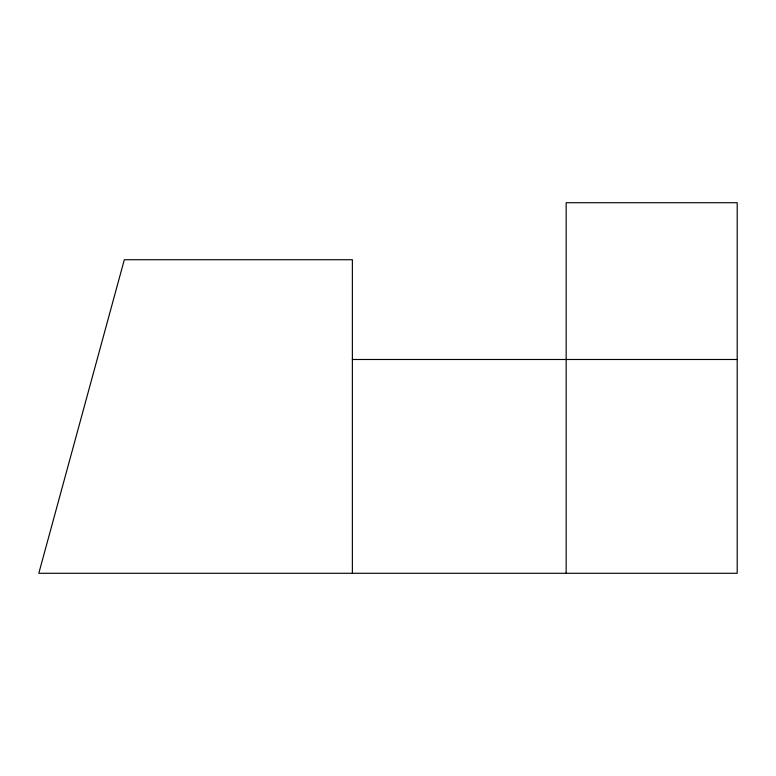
<?xml version="1.0" encoding="UTF-8"?>
<svg xmlns="http://www.w3.org/2000/svg" width="776" height="776" viewBox="0 0 776 776"><rect width="100%" height="100%" fill="white"/><g stroke="black" fill="none" stroke-linecap="round" stroke-linejoin="round"><path stroke-width="1.16" d="M352.372 359.492L737.2 359.492M566.16 573.289L566.16 202.711L737.2 202.711L737.2 573.289L38.8 573.289L124.315 259.727L352.372 259.727L352.372 573.289"/></g></svg>
